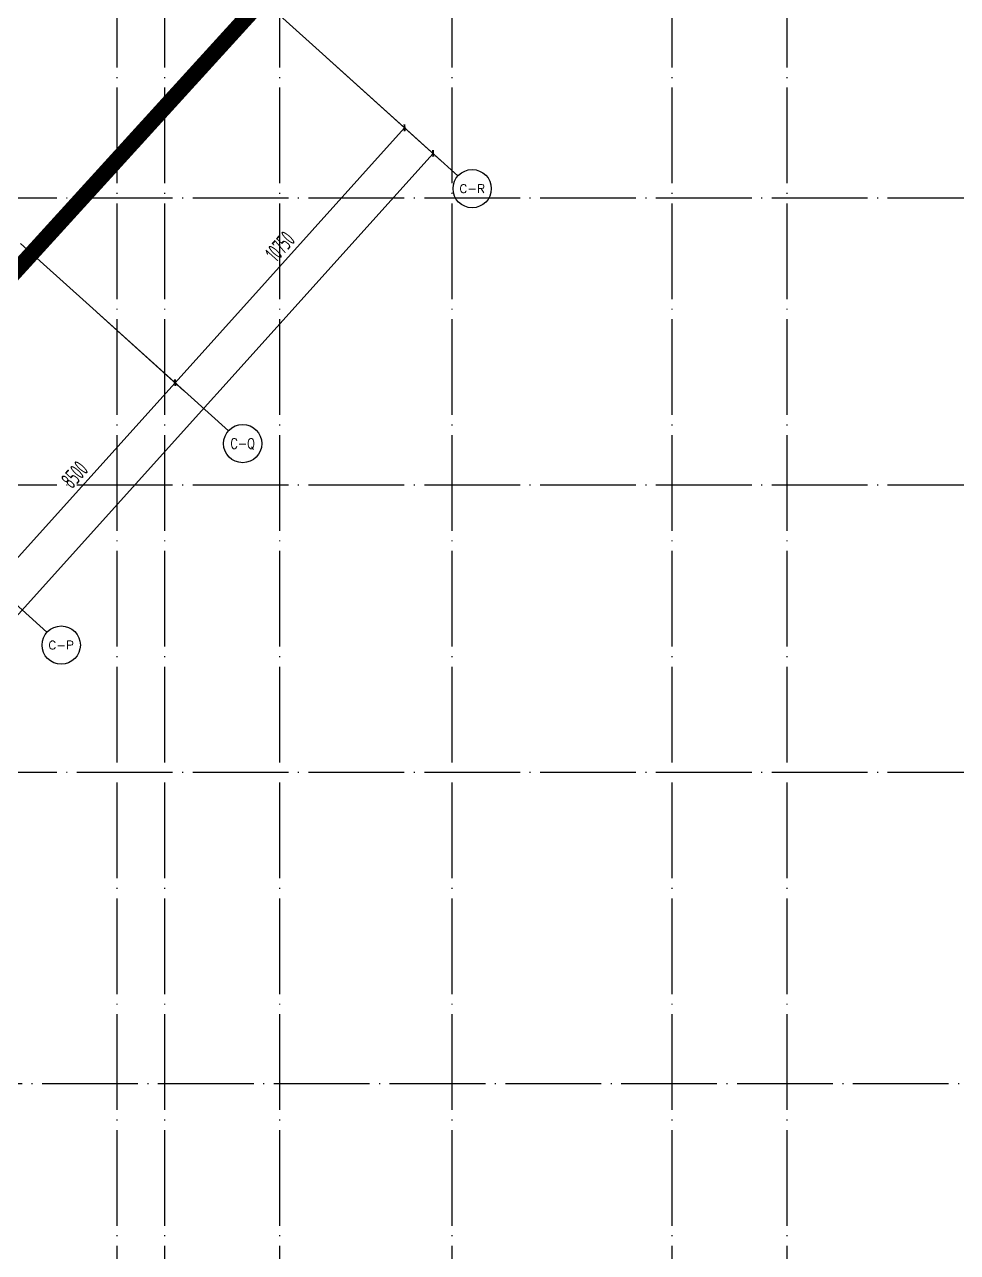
# Model space of a CAD drawing. Extents: x -473190 to 2138458, y -81875 to 2633646.
# Drawn here: x 627297 to 656534, y 11897 to 50379 of the extents above; entities that cross this region are included whole.
import ezdxf
from ezdxf.enums import TextEntityAlignment as Align

# ---------------------------------------------------------------- set-up
doc = ezdxf.new("R2010")
doc.units = 0
doc.header["$LTSCALE"] = 1000
doc.linetypes.add('ACAD_ISO05W100', pattern=[34, 24, -3, 0.5, -3, 0.5, -3])
doc.linetypes.add('DOTE', pattern=[2.42, 2, -0.2, 0.02, -0.2])
for name, color, linetype in [('A-REDLINE', 1, 'ACAD_ISO05W100'), ('AXIS', 3, 'Continuous'), ('AXIS_TEXT', 7, 'Continuous'), ('DOTE', 1, 'DOTE'), ('RF-QT', 30, 'Continuous')]:
    doc.layers.add(name, color=color, linetype=linetype)
doc.styles.add('_TCH_AXIS', font='COMPLEX', dxfattribs={"bigfont": 'GBCBIG'})
doc.styles.add('_TCH_DIM_T3', font='tssdeng.shx', dxfattribs={"width": 0.564706, "bigfont": '@@@tssdchn.shx'})
doc.styles.add('COMPLEX', font='COMPLEX.shx', dxfattribs={"width": 0.65})
doc.dimstyles.new('_TCH_ARCH&&150', dxfattribs={"dimtxt": 525, "dimasz": 150, "dimexe": 375, "dimexo": 450, "dimgap": 150, "dimtad": 1, "dimdec": 0, "dimzin": 0, "dimdsep": 46, "dimtxsty": '_TCH_DIM_T3', "dimblk": 'ARCHTICK', "dimcen": 0.09, "dimclrt": 7, "dimazin": 2, "dimtfac": 1, "dimtdec": 0, "dimtix": 1, "dimtmove": 2, "dimatfit": 3, "dimfxl": 0, "dimtolj": 1, "dimtzin": 0, "dimarcsym": 0})

# ---------------------------------------------------------------- blocks, each defined once
blk = doc.blocks.new('_AXISO')
blk.add_circle((0, 0), 0.5)
at = {"layer": 'AXIS_TEXT', "style": 'COMPLEX', "width": 1.041667}
blk.add_attdef('A', text='', height=0.56, dxfattribs=at).set_placement((-0.25, -0.28), (0.25, -0.28), align=Align.FIT)
blk = doc.blocks.new('_ArchTick')
at = {"color": 0, "linetype": 'ByBlock', "const_width": 0.4}
blk.add_lwpolyline([(-0.5, -0.5), (0.5, 0.5)], dxfattribs=at)
blk = doc.blocks.new('*D5435')
at = {"layer": 'AXIS', "color": 0, "lineweight": -2, "transparency": 16777216}
for p, q in [((-92922, -106099), (-89299, -109361)), ((-179074, -208505), (-89577, -109110)), ((-182418, -205494), (-178795, -208756))]:
    blk.add_line(p, q, dxfattribs=at)
at = {"layer": 'Defpoints', "color": 0, "transparency": 16777216}
for p in [(-93256, -105798), (-89577, -109110), (-182752, -205193)]:
    blk.add_point(p, dxfattribs=at)
at = {"layer": 'AXIS', "color": 0, "lineweight": -2, "transparency": 16777216, "xscale": 150, "yscale": 150, "zscale": 150}
for p, rotation in [((-89577, -109110), 47.99999999999579), ((-179074, -208505), 227.9999999999958)]:
    blk.add_blockref('_ArchTick', p, dxfattribs=dict(at, rotation=rotation))
at = {"layer": 'AXIS', "color": 7, "transparency": 16777216, "insert": (-134632, -158532), "char_height": 525, "attachment_point": 5, "rotation": 48, "style": '_TCH_DIM_T3'}
blk.add_mtext('\\A1;133750', dxfattribs=at)
blk = doc.blocks.new('*D5449')
at = {"layer": 'AXIS', "color": 0, "lineweight": -2, "transparency": 16777216}
for p, q in [((-100115, -114088), (-97384, -116547)), ((-103350, -122612), (-97662, -116296)), ((-105802, -120404), (-103071, -122863))]:
    blk.add_line(p, q, dxfattribs=at)
at = {"layer": 'Defpoints', "color": 0, "transparency": 16777216}
for p in [(-100449, -113786), (-97662, -116296), (-106137, -120103)]:
    blk.add_point(p, dxfattribs=at)
at = {"layer": 'AXIS', "color": 0, "lineweight": -2, "transparency": 16777216, "xscale": 150, "yscale": 150, "zscale": 150}
for p, rotation in [((-97662, -116296), 47.99999999999571), ((-103350, -122612), 227.9999999999957)]:
    blk.add_blockref('_ArchTick', p, dxfattribs=dict(at, rotation=rotation))
at = {"layer": 'AXIS', "color": 7, "transparency": 16777216, "insert": (-100813, -119178), "char_height": 525, "attachment_point": 5, "rotation": 48, "style": '_TCH_DIM_T3'}
blk.add_mtext('\\A1;8500', dxfattribs=at)
blk = doc.blocks.new('*D5450')
at = {"layer": 'AXIS', "color": 0, "lineweight": -2, "transparency": 16777216}
for p, q in [((-92922, -106099), (-90191, -108558)), ((-97662, -116296), (-90469, -108307)), ((-100115, -114088), (-97384, -116547))]:
    blk.add_line(p, q, dxfattribs=at)
at = {"layer": 'Defpoints', "color": 0, "transparency": 16777216}
for p in [(-93256, -105798), (-90469, -108307), (-100449, -113786)]:
    blk.add_point(p, dxfattribs=at)
at = {"layer": 'AXIS', "color": 0, "lineweight": -2, "transparency": 16777216, "xscale": 150, "yscale": 150, "zscale": 150}
for p, rotation in [((-90469, -108307), 47.99999999999583), ((-97662, -116296), 227.9999999999959)]:
    blk.add_blockref('_ArchTick', p, dxfattribs=dict(at, rotation=rotation))
at = {"layer": 'AXIS', "color": 7, "transparency": 16777216, "insert": (-94372, -112025), "char_height": 525, "attachment_point": 5, "rotation": 48, "style": '_TCH_DIM_T3'}
blk.add_mtext('\\A1;10750', dxfattribs=at)
blk = doc.blocks.new('A$C4F5A101F')
at = {"layer": 'AXIS'}
for p, q in [((-93256, -105797.6), (-88797.1, -109812.4)), ((-100449.2, -113786.4), (-95990.3, -117801.2)), ((-106136.8, -120103.2), (-101677.9, -124117.9))]:
    blk.add_line(p, q, dxfattribs=at)
at = {"layer": 'DOTE', "color": 16, "linetype": 'DOTE', "ltscale": 1.5}
for p, q in [((-99489.7, 16373.7), (-99489.7, -213765.2)), ((-88989.7, 16373.7), (-88989.7, -213765.2)), ((-78489.7, 16373.7), (-78489.7, -213765.2)), ((-297848.4, -138257.4), (-39660.8, -138257.4))]:
    blk.add_line(p, q, dxfattribs=at)
at = {"layer": 'DOTE', "color": 127, "linetype": 'DOTE', "ltscale": 1.5}
for p, q in [((-97989.7, 16373.7), (-97989.7, -213765.2)), ((-94389.7, 16373.7), (-94389.7, -213765.2)), ((-82089.7, 16373.7), (-82089.7, -213765.2)), ((-116895.1, -84512.8), (-93256, -105797.6)), ((-124088.3, -92501.6), (-100449.2, -113786.4)), ((-39660.8, -110507.4), (-168489.7, -110507.4)), ((-39660.8, -119507.4), (-168489.7, -119507.4)), ((-39660.8, -128507.4), (-168489.7, -128507.4))]:
    blk.add_line(p, q, dxfattribs=at)
at = {"layer": 'AXIS'}
ref = blk.add_blockref('_AXISO', (-88351.2, -110213.9), dxfattribs=dict(at, xscale=1200, yscale=1200, zscale=1200))
ref.add_attrib('A', 'C-R', dxfattribs={"layer": 'AXIS_TEXT', "height": 258.24, "style": '_TCH_AXIS'}).set_placement((-88750.9, -110343), (-87951.6, -110343), align=Align.FIT)
ref = blk.add_blockref('_AXISO', (-95544.4, -118202.7), dxfattribs=dict(at, xscale=1200, yscale=1200, zscale=1200))
ref.add_attrib('A', 'C-Q', dxfattribs={"layer": 'AXIS_TEXT', "height": 320.45, "style": '_TCH_AXIS', "width": 0.807692}).set_placement((-95932.6, -118362.9), (-95156.2, -118362.9), align=Align.FIT)
ref = blk.add_blockref('_AXISO', (-101232, -124519.4), dxfattribs=dict(at, xscale=1200, yscale=1200, zscale=1200))
ref.add_attrib('A', 'C-P', dxfattribs={"layer": 'AXIS_TEXT', "height": 261.89, "style": '_TCH_AXIS'}).set_placement((-101631.1, -124650.4), (-100832.9, -124650.4), align=Align.FIT)
for p1, p2, distance, picture, middle in [((-182752.2, -205193.2), (-93256, -105797.6), -4950, '*D5435', (-134632.1, -158531.6)), ((-100449.2, -113786.4), (-93256, -105797.6), -3750, '*D5450', (-94372.3, -112025.2)), ((-106136.8, -120103.2), (-100449.2, -113786.4), -3750, '*D5449', (-100812.7, -119178))]:
    dim = blk.add_aligned_dim(p1=p1, p2=p2, distance=distance, dimstyle='_TCH_ARCH&&150', dxfattribs=at)
    dim.commit()
    dim.dimension.update_dxf_attribs({"geometry": picture, "text_midpoint": middle})

msp = doc.modelspace()

# ---------------------------------------------------------------- linework, layer by layer
at = {"layer": 'A-REDLINE', "const_width": 500, "flags": 128}
msp.add_lwpolyline([(437553.5, 184610.6), (451649.1, 183236.2), (465777.4, 182253.8), (479927.5, 181664), (494088.5, 181467.4), (569667.9, 181467.4), (645247.3, 181467.4), (652717.3, 181281.3), (660168.7, 180723.4), (667583.2, 179795.1), (674942.2, 178498.7), (682227.5, 176837.5), (689421, 174815.5), (696505, 172437.8), (703461.7, 169710.2), (710274, 166639.6), (716924.9, 163233.6), (723397.9, 159500.5), (729676.9, 155449.8), (658092.8, 76795.5), (586508.7, -1858.7), (514924.6, -80513), (437553.5, -58186.1), (437553.5, 63212.2)], close=True, dxfattribs=at)

# ---------------------------------------------------------------- block references
at = {"layer": 'RF-QT'}
msp.add_blockref('A$C4F5A101F', (729676.9, 155449.8), dxfattribs=at)

doc.saveas('drawing.dxf')
